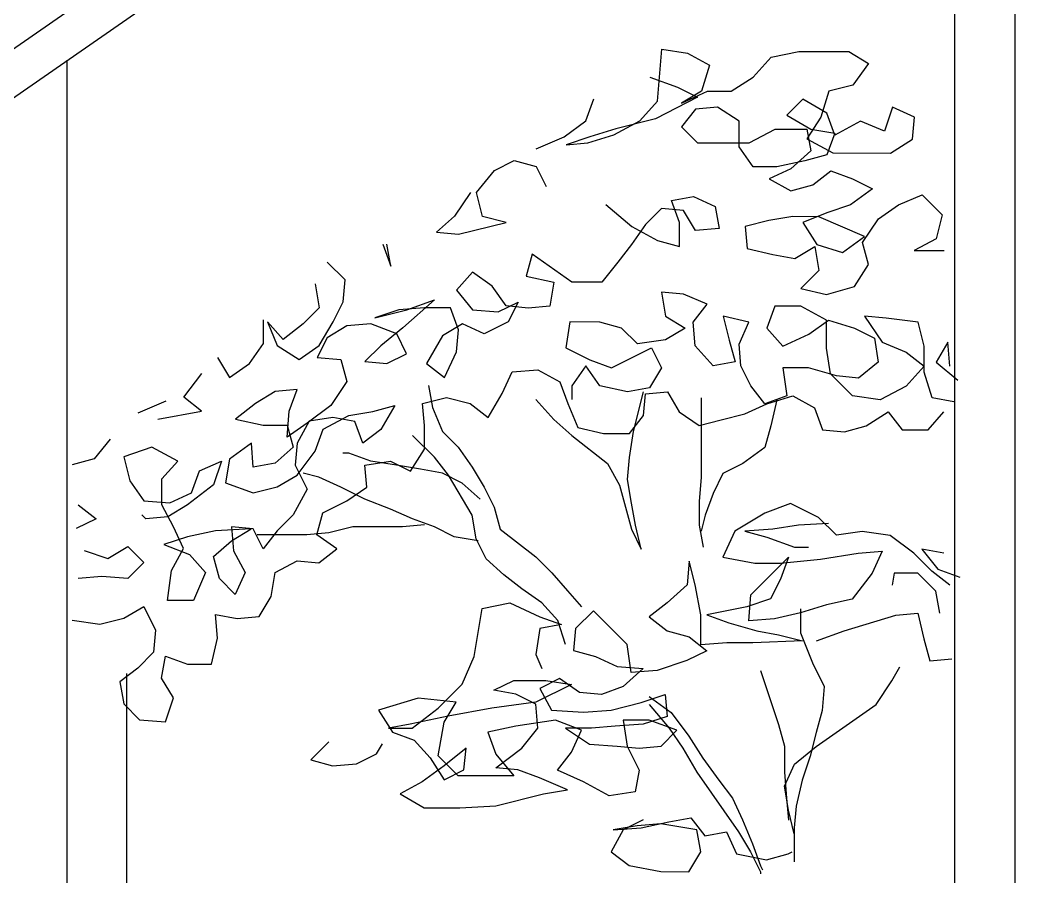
# Model space of a CAD drawing. Header units: millimetres. Extents: x -249630 to 95394, y -188036 to 109963.
# Drawn here: x -87297 to -86983.6, y 81927.3 to 82192.5 of the extents above; entities that cross this region are included whole.
import ezdxf

# ---------------------------------------------------------------- set-up
doc = ezdxf.new("R2010")
doc.units = ezdxf.units.MM
for name, color, linetype in [('AHojas', 86, 'Continuous'), ('ATronco', 36, 'Continuous'), ('Layer11', 30, 'Continuous'), ('Layer2', 8, 'Continuous')]:
    doc.layers.add(name, color=color, linetype=linetype)

msp = doc.modelspace()

# ---------------------------------------------------------------- linework, layer by layer
at = {"layer": 'AHojas'}
for p, q in [((-87098.886, 82174.911), (-87098.261, 82183.545)), ((-87098.261, 82183.545), (-87090.245, 82182.304)), ((-87090.245, 82182.304), (-87083.464, 82178.597)), ((-87069.899, 82174.885), (-87064.343, 82181.047)), ((-87064.343, 82181.047), (-87055.707, 82182.889)), ((-87055.707, 82182.889), (-87040.288, 82182.875)), ((-87040.288, 82182.875), (-87034.124, 82179.169)), ((-87083.464, 82178.597), (-87085.938, 82170.582)), ((-87034.124, 82179.169), (-87039.065, 82172.389)), ((-87101.969, 82174.914), (-87093.338, 82171.822)), ((-87099.509, 82167.511), (-87098.886, 82174.911)), ((-87076.687, 82170.574), (-87069.899, 82174.885)), ((-87093.338, 82171.822), (-87087.173, 82168.733)), ((-87039.065, 82172.389), (-87046.467, 82170.546)), ((-87087.173, 82168.733), (-87100.131, 82161.961)), ((-87085.938, 82170.582), (-87092.109, 82166.887)), ((-87092.109, 82166.887), (-87084.088, 82170.58)), ((-87084.088, 82170.58), (-87076.687, 82170.574)), ((-87046.467, 82170.546), (-87048.941, 82162.531)), ((-87121.717, 82161.364), (-87119.244, 82168.146)), ((-87105.066, 82161.349), (-87099.509, 82167.511)), ((-87081.009, 82165.644), (-87087.794, 82165.033)), ((-87074.229, 82161.32), (-87081.009, 82165.644)), ((-87054.487, 82168.086), (-87059.425, 82163.157)), ((-87047.09, 82163.762), (-87054.487, 82168.086)), ((-87026.736, 82165.594), (-87029.21, 82158.195)), ((-87019.955, 82162.504), (-87026.736, 82165.594)), ((-87087.794, 82165.033), (-87092.116, 82159.487)), ((-87059.425, 82163.157), (-87052.028, 82158.833)), ((-87048.941, 82162.531), (-87053.265, 82155.751)), ((-87044.629, 82156.976), (-87047.09, 82163.762)), ((-87020.578, 82155.721), (-87019.955, 82162.504)), ((-87128.506, 82156.436), (-87121.717, 82161.364)), ((-87113.087, 82157.039), (-87105.066, 82161.349)), ((-87100.131, 82161.961), (-87112.469, 82158.888)), ((-87092.116, 82159.487), (-87087.186, 82154.548)), ((-87074.236, 82153.303), (-87074.229, 82161.32)), ((-87036.608, 82161.286), (-87044.629, 82156.976)), ((-87029.21, 82158.195), (-87036.608, 82161.286)), ((-87137.144, 82152.744), (-87128.506, 82156.436)), ((-87120.488, 82156.429), (-87127.892, 82153.969)), ((-87121.107, 82154.579), (-87113.087, 82157.039)), ((-87112.469, 82158.888), (-87120.488, 82156.429)), ((-87071.151, 82154.533), (-87063.13, 82158.843)), ((-87063.13, 82158.843), (-87053.262, 82158.834)), ((-87053.262, 82158.834), (-87052.035, 82152.049)), ((-87052.028, 82158.833), (-87044.629, 82157.593)), ((-87044.629, 82157.593), (-87047.102, 82150.811)), ((-87127.892, 82153.969), (-87121.107, 82154.579)), ((-87087.186, 82154.548), (-87071.151, 82154.533)), ((-87069.925, 82147.131), (-87074.236, 82153.303)), ((-87053.265, 82155.751), (-87045.251, 82151.426)), ((-87027.366, 82151.41), (-87020.578, 82155.721)), ((-87052.035, 82152.049), (-87058.207, 82146.504)), ((-87047.102, 82150.811), (-87053.888, 82148.967)), ((-87045.251, 82151.426), (-87027.366, 82151.41)), ((-87150.101, 82145.971), (-87143.931, 82149.049)), ((-87143.931, 82149.049), (-87137.149, 82147.193)), ((-87137.149, 82147.193), (-87134.071, 82141.023)), ((-87062.524, 82147.125), (-87069.925, 82147.131)), ((-87058.207, 82146.504), (-87064.994, 82143.427)), ((-87053.888, 82148.967), (-87062.524, 82147.125)), ((-87155.658, 82139.192), (-87150.101, 82145.971)), ((-87064.994, 82143.427), (-87058.213, 82139.72)), ((-87051.427, 82141.564), (-87045.873, 82145.876)), ((-87045.873, 82145.876), (-87039.091, 82143.403)), ((-87039.091, 82143.403), (-87032.927, 82140.314)), ((-87058.213, 82139.72), (-87051.427, 82141.564)), ((-87032.927, 82140.314), (-87039.715, 82135.386)), ((-87157.508, 82139.194), (-87162.449, 82131.798)), ((-87153.815, 82131.79), (-87155.658, 82139.192)), ((-87095.22, 82136.67), (-87088.435, 82137.897)), ((-87088.435, 82137.897), (-87081.654, 82134.807)), ((-87024.913, 82135.372), (-87017.51, 82138.449)), ((-87017.51, 82138.449), (-87011.348, 82132.276)), ((-87115.574, 82135.455), (-87107.562, 82128.664)), ((-87098.306, 82134.206), (-87103.245, 82129.277)), ((-87091.523, 82133.583), (-87098.306, 82134.206)), ((-87092.76, 82129.884), (-87095.22, 82136.67)), ((-87081.654, 82134.807), (-87080.427, 82128.022)), ((-87039.715, 82135.386), (-87047.118, 82132.926)), ((-87031.085, 82131.061), (-87024.913, 82135.372)), ((-87162.449, 82131.798), (-87168.004, 82126.869)), ((-87146.416, 82129.933), (-87153.815, 82131.79)), ((-87087.828, 82127.412), (-87091.523, 82133.583)), ((-87057.604, 82131.702), (-87065.006, 82130.475)), ((-87049.586, 82131.694), (-87057.604, 82131.702)), ((-87047.118, 82132.926), (-87054.522, 82129.849)), ((-87035.407, 82125.514), (-87049.586, 82131.694)), ((-87036.025, 82123.664), (-87031.085, 82131.061)), ((-87011.348, 82132.276), (-87013.205, 82124.877)), ((-87161.221, 82126.246), (-87146.416, 82129.933)), ((-87103.245, 82129.277), (-87107.567, 82123.113)), ((-87107.562, 82128.664), (-87099.549, 82124.339)), ((-87092.766, 82122.483), (-87092.76, 82129.884)), ((-87080.427, 82128.022), (-87087.828, 82127.412)), ((-87065.006, 82130.475), (-87072.408, 82128.632)), ((-87072.408, 82128.632), (-87071.798, 82121.847)), ((-87054.522, 82129.849), (-87050.211, 82123.061)), ((-87168.004, 82126.869), (-87161.221, 82126.246)), ((-87042.196, 82120.586), (-87035.407, 82125.514)), ((-87013.205, 82124.877), (-87019.993, 82121.183)), ((-87184.66, 82123.184), (-87182.199, 82116.397)), ((-87182.199, 82116.397), (-87183.426, 82123.183)), ((-87107.567, 82123.113), (-87111.89, 82117.566)), ((-87099.549, 82124.339), (-87092.766, 82122.483)), ((-87071.798, 82121.847), (-87063.782, 82119.989)), ((-87056.999, 82118.75), (-87050.828, 82122.445)), ((-87050.828, 82122.445), (-87049.602, 82115.043)), ((-87050.211, 82123.061), (-87042.196, 82120.586)), ((-87034.181, 82116.879), (-87036.025, 82123.664)), ((-87138.407, 82120.058), (-87140.264, 82113.275)), ((-87126.08, 82111.412), (-87138.407, 82120.058)), ((-87063.782, 82119.989), (-87056.999, 82118.75)), ((-87019.993, 82121.183), (-87010.741, 82121.174)), ((-87196.388, 82112.093), (-87201.933, 82117.649)), ((-87111.89, 82117.566), (-87116.829, 82111.404)), ((-87038.505, 82110.098), (-87034.181, 82116.879)), ((-87197.011, 82105.31), (-87196.388, 82112.093)), ((-87156.914, 82114.524), (-87161.853, 82108.978)), ((-87150.751, 82110.201), (-87156.914, 82114.524)), ((-87140.264, 82113.275), (-87131.631, 82111.417)), ((-87049.602, 82115.043), (-87055.157, 82109.497)), ((-87205.64, 82110.868), (-87204.413, 82103.466)), ((-87161.853, 82108.978), (-87156.925, 82102.806)), ((-87146.439, 82104.03), (-87150.751, 82110.201)), ((-87131.631, 82111.417), (-87132.871, 82104.017)), ((-87116.829, 82111.404), (-87126.08, 82111.412)), ((-87055.157, 82109.497), (-87047.141, 82107.639)), ((-87047.141, 82107.639), (-87038.505, 82110.098)), ((-87168.64, 82105.9), (-87178.516, 82097.275)), ((-87177.277, 82102.825), (-87168.64, 82105.9)), ((-87098.33, 82108.303), (-87097.103, 82100.901)), ((-87091.546, 82107.68), (-87098.33, 82108.303)), ((-87084.148, 82104.59), (-87091.546, 82107.68)), ((-87204.413, 82103.466), (-87209.352, 82098.537)), ((-87200.1, 82099.145), (-87197.011, 82105.31)), ((-87179.744, 82102.827), (-87187.147, 82100.367)), ((-87187.147, 82100.367), (-87177.277, 82102.825)), ((-87171.726, 82103.436), (-87179.744, 82102.827)), ((-87163.709, 82103.429), (-87171.726, 82103.436)), ((-87161.248, 82096.643), (-87163.709, 82103.429)), ((-87156.925, 82102.806), (-87148.908, 82102.182)), ((-87148.908, 82102.182), (-87142.738, 82105.26)), ((-87139.656, 82103.407), (-87146.439, 82104.03)), ((-87142.738, 82105.26), (-87145.827, 82099.095)), ((-87132.871, 82104.017), (-87139.656, 82103.407)), ((-87088.471, 82099.043), (-87084.148, 82104.59)), ((-87063.18, 82103.954), (-87065.653, 82097.172)), ((-87055.162, 82103.946), (-87063.18, 82103.954)), ((-87047.149, 82099.622), (-87055.162, 82103.946)), ((-87221.692, 82092.381), (-87221.685, 82099.782)), ((-87097.103, 82100.901), (-87090.939, 82097.195)), ((-87079.218, 82100.885), (-87077.374, 82093.482)), ((-87071.202, 82099.027), (-87079.218, 82100.885)), ((-87052.703, 82095.31), (-87046.532, 82099.621)), ((-87047.157, 82090.988), (-87047.149, 82099.622)), ((-87046.532, 82099.621), (-87038.517, 82097.147)), ((-87035.43, 82100.845), (-87029.886, 82092.822)), ((-87028.646, 82100.222), (-87035.43, 82100.845)), ((-87018.779, 82098.979), (-87028.646, 82100.222)), ((-87220.452, 82099.164), (-87217.375, 82091.76)), ((-87215.524, 82093.609), (-87220.452, 82099.164)), ((-87209.352, 82098.537), (-87215.524, 82093.609)), ((-87204.424, 82091.748), (-87200.1, 82099.145)), ((-87195.784, 82097.908), (-87201.955, 82094.213)), ((-87188.383, 82098.518), (-87195.784, 82097.908)), ((-87180.368, 82095.427), (-87188.383, 82098.518)), ((-87178.516, 82097.275), (-87185.305, 82091.731)), ((-87160.013, 82098.492), (-87166.183, 82094.797)), ((-87161.871, 82089.859), (-87161.248, 82096.643)), ((-87153.231, 82095.402), (-87160.013, 82098.492)), ((-87145.827, 82099.095), (-87153.231, 82095.402)), ((-87126.708, 82099.078), (-87127.949, 82091.061)), ((-87117.457, 82099.069), (-87126.708, 82099.078)), ((-87110.675, 82097.213), (-87117.457, 82099.069)), ((-87105.745, 82092.275), (-87110.675, 82097.213)), ((-87090.939, 82097.195), (-87097.11, 82093.5)), ((-87087.861, 82091.642), (-87088.471, 82099.043)), ((-87074.292, 82092.246), (-87071.202, 82099.027)), ((-87065.653, 82097.172), (-87060.724, 82091.617)), ((-87038.517, 82097.147), (-87032.352, 82094.058)), ((-87016.936, 82091.577), (-87018.779, 82098.979)), ((-87201.955, 82094.213), (-87205.044, 82088.048)), ((-87177.29, 82089.256), (-87180.368, 82095.427)), ((-87166.183, 82094.797), (-87171.125, 82086.167)), ((-87097.11, 82093.5), (-87105.745, 82092.275)), ((-87077.374, 82093.482), (-87075.53, 82086.696)), ((-87060.724, 82091.617), (-87052.703, 82095.31)), ((-87032.352, 82094.058), (-87031.125, 82086.656)), ((-87226.015, 82086.217), (-87221.692, 82092.381)), ((-87217.375, 82091.76), (-87210.595, 82087.437)), ((-87210.595, 82087.437), (-87204.424, 82091.748)), ((-87185.305, 82091.731), (-87190.244, 82086.801)), ((-87127.949, 82091.061), (-87120.552, 82087.354)), ((-87113.77, 82084.881), (-87101.429, 82091.037)), ((-87101.429, 82091.037), (-87098.351, 82084.867)), ((-87082.316, 82085.469), (-87087.861, 82091.642)), ((-87073.681, 82085.461), (-87074.292, 82092.246)), ((-87045.93, 82082.969), (-87047.157, 82090.988)), ((-87029.886, 82092.822), (-87022.488, 82089.731)), ((-87016.943, 82083.559), (-87016.936, 82091.577)), ((-87009.534, 82092.803), (-87013.24, 82086.639)), ((-87008.924, 82085.402), (-87009.534, 82092.803)), ((-87235.881, 82088.077), (-87232.186, 82081.906)), ((-87205.044, 82088.048), (-87197.644, 82087.425)), ((-87197.644, 82087.425), (-87195.8, 82080.639)), ((-87183.46, 82086.178), (-87177.29, 82089.256)), ((-87165.579, 82081.845), (-87161.871, 82089.859)), ((-87120.552, 82087.354), (-87113.77, 82084.881)), ((-87022.488, 82089.731), (-87016.942, 82085.409)), ((-87232.186, 82081.906), (-87226.015, 82086.217)), ((-87190.244, 82086.801), (-87183.46, 82086.178)), ((-87171.125, 82086.167), (-87165.579, 82081.845)), ((-87144.608, 82083.676), (-87136.59, 82084.285)), ((-87136.59, 82084.285), (-87129.809, 82080.579)), ((-87121.787, 82085.505), (-87126.11, 82079.342)), ((-87117.475, 82079.334), (-87121.787, 82085.505)), ((-87098.351, 82084.867), (-87102.057, 82078.703)), ((-87075.53, 82086.696), (-87082.316, 82085.469)), ((-87070.603, 82079.291), (-87073.681, 82085.461)), ((-87060.73, 82084.833), (-87059.505, 82076.197)), ((-87052.713, 82084.825), (-87060.73, 82084.833)), ((-87044.081, 82082.35), (-87052.713, 82084.825)), ((-87031.125, 82086.656), (-87037.297, 82081.727)), ((-87016.942, 82085.409), (-87022.498, 82079.247)), ((-87013.24, 82086.639), (-87006.461, 82081.082)), ((-87246.377, 82075.751), (-87240.819, 82083.147)), ((-87195.8, 82080.639), (-87200.74, 82073.243)), ((-87147.698, 82076.895), (-87144.608, 82083.676)), ((-87039.153, 82076.179), (-87045.93, 82082.969)), ((-87037.297, 82081.727), (-87044.081, 82082.35)), ((-87014.484, 82075.539), (-87016.943, 82083.559)), ((-87218.005, 82077.576), (-87224.176, 82073.881)), ((-87211.22, 82078.186), (-87218.005, 82077.576)), ((-87213.694, 82071.404), (-87211.22, 82078.186)), ((-87129.809, 82080.579), (-87127.348, 82073.792)), ((-87126.11, 82079.342), (-87126.114, 82075.025)), ((-87108.843, 82077.476), (-87117.475, 82079.334)), ((-87102.057, 82078.703), (-87108.843, 82077.476)), ((-87107.004, 82065.139), (-87103.909, 82077.471)), ((-87103.293, 82076.854), (-87096.508, 82077.464)), ((-87096.508, 82077.464), (-87092.813, 82071.294)), ((-87066.291, 82073.736), (-87070.603, 82079.291)), ((-87022.498, 82079.247), (-87030.519, 82074.937)), ((-87251.929, 82074.523), (-87260.566, 82070.831)), ((-87240.83, 82071.429), (-87246.377, 82075.751)), ((-87172.37, 82073.833), (-87164.967, 82075.677)), ((-87164.967, 82075.677), (-87157.568, 82073.82)), ((-87152.022, 82069.498), (-87147.698, 82076.895)), ((-87103.916, 82070.07), (-87103.293, 82076.854)), ((-87059.505, 82076.197), (-87066.291, 82073.736)), ((-87065.675, 82073.736), (-87057.655, 82076.195)), ((-87062.59, 82074.966), (-87064.447, 82066.951)), ((-87057.655, 82076.195), (-87050.874, 82072.489)), ((-87030.519, 82074.937), (-87039.153, 82076.179)), ((-87007.701, 82074.3), (-87014.484, 82075.539)), ((-87254.401, 82068.975), (-87240.83, 82071.429)), ((-87224.176, 82073.881), (-87230.348, 82068.953)), ((-87214.318, 82063.387), (-87213.694, 82071.404)), ((-87200.74, 82073.243), (-87208.146, 82067.699)), ((-87195.193, 82070.154), (-87187.791, 82071.381)), ((-87187.791, 82071.381), (-87181.005, 82073.225)), ((-87181.005, 82073.225), (-87185.329, 82065.828)), ((-87171.759, 82067.049), (-87172.37, 82073.833)), ((-87157.568, 82073.82), (-87152.022, 82069.498)), ((-87127.348, 82073.792), (-87124.271, 82066.389)), ((-87092.813, 82071.294), (-87086.65, 82066.971)), ((-87072.461, 82070.658), (-87065.675, 82073.736)), ((-87050.874, 82072.489), (-87048.413, 82065.702)), ((-87034.844, 82066.924), (-87028.056, 82071.234)), ((-87028.056, 82071.234), (-87023.744, 82065.68)), ((-87015.726, 82065.673), (-87010.787, 82071.219)), ((-87230.348, 82068.953), (-87221.715, 82067.095)), ((-87207.529, 82068.315), (-87211.236, 82061.534)), ((-87200.127, 82069.542), (-87207.529, 82068.315)), ((-87203.214, 82065.844), (-87195.193, 82070.154)), ((-87193.344, 82068.302), (-87200.127, 82069.542)), ((-87190.883, 82061.516), (-87193.344, 82068.302)), ((-87108.238, 82064.524), (-87103.916, 82070.07)), ((-87086.65, 82066.971), (-87079.864, 82068.815)), ((-87079.864, 82068.815), (-87072.461, 82070.658)), ((-87221.715, 82067.095), (-87214.314, 82067.088)), ((-87208.146, 82067.699), (-87214.318, 82063.387)), ((-87214.314, 82067.088), (-87212.47, 82060.302)), ((-87205.687, 82059.062), (-87203.214, 82065.844)), ((-87185.329, 82065.828), (-87190.883, 82061.516)), ((-87171.766, 82059.648), (-87171.759, 82067.049)), ((-87124.271, 82066.389), (-87116.255, 82064.531)), ((-87048.413, 82065.702), (-87041.63, 82065.079)), ((-87041.63, 82065.079), (-87034.844, 82066.924)), ((-87023.744, 82065.68), (-87015.726, 82065.673)), ((-87269.208, 82062.821), (-87274.147, 82056.658)), ((-87116.255, 82064.531), (-87108.238, 82064.524)), ((-87256.259, 82060.342), (-87264.896, 82057.266)), ((-87248.245, 82056.018), (-87256.259, 82060.342)), ((-87225.421, 82061.547), (-87232.209, 82056.62)), ((-87224.811, 82054.146), (-87225.421, 82061.547)), ((-87212.47, 82060.302), (-87218.025, 82055.373)), ((-87211.236, 82061.534), (-87211.859, 82054.751)), ((-87211.245, 82051.667), (-87205.687, 82059.062)), ((-87176.09, 82052.868), (-87171.766, 82059.648)), ((-87274.147, 82056.658), (-87280.933, 82054.814)), ((-87264.896, 82057.266), (-87263.052, 82049.864)), ((-87253.184, 82050.471), (-87248.245, 82056.018)), ((-87241.464, 82052.928), (-87234.677, 82056.005)), ((-87234.677, 82056.005), (-87237.151, 82048.607)), ((-87232.209, 82056.62), (-87233.45, 82049.22)), ((-87188.422, 82055.963), (-87195.203, 82058.436)), ((-87190.273, 82054.731), (-87182.254, 82055.957)), ((-87180.405, 82054.722), (-87188.422, 82055.963)), ((-87182.254, 82055.957), (-87176.09, 82052.868)), ((-87243.937, 82046.146), (-87241.464, 82052.928)), ((-87218.025, 82055.373), (-87224.811, 82054.146)), ((-87211.859, 82054.751), (-87208.165, 82047.347)), ((-87189.662, 82047.946), (-87190.273, 82054.731)), ((-87173.005, 82053.482), (-87180.405, 82054.722)), ((-87263.052, 82049.864), (-87258.741, 82043.692)), ((-87253.191, 82042.454), (-87253.184, 82050.471)), ((-87217.416, 82047.972), (-87211.245, 82051.667)), ((-87204.461, 82051.044), (-87209.394, 82052.282)), ((-87250.724, 82043.068), (-87243.937, 82046.146)), ((-87237.151, 82048.607), (-87245.174, 82042.447)), ((-87233.45, 82049.22), (-87224.818, 82046.128)), ((-87224.818, 82046.128), (-87217.416, 82047.972)), ((-87208.165, 82047.347), (-87212.49, 82039.333)), ((-87190.282, 82044.246), (-87197.68, 82047.954)), ((-87195.834, 82043.635), (-87189.662, 82047.946)), ((-87258.741, 82043.692), (-87250.724, 82043.068)), ((-87203.238, 82039.941), (-87195.834, 82043.635)), ((-87279.094, 82042.478), (-87273.548, 82038.155)), ((-87249.497, 82035.666), (-87253.191, 82042.454)), ((-87245.174, 82042.447), (-87251.345, 82038.752)), ((-87205.094, 82033.159), (-87203.238, 82039.941)), ((-87058.302, 82042.892), (-87066.322, 82039.816)), ((-87049.672, 82038.567), (-87058.302, 82042.892)), ((-87273.548, 82038.155), (-87279.718, 82035.077)), ((-87258.129, 82038.141), (-87259.362, 82039.376)), ((-87251.345, 82038.752), (-87258.129, 82038.141)), ((-87212.49, 82039.333), (-87217.428, 82034.404)), ((-87066.322, 82039.816), (-87075.578, 82034.274)), ((-87046.59, 82036.714), (-87055.841, 82036.106)), ((-87044.126, 82033.011), (-87049.672, 82038.567)), ((-87246.42, 82028.879), (-87249.497, 82035.666)), ((-87236.547, 82034.421), (-87245.183, 82032.579)), ((-87225.445, 82035.028), (-87236.547, 82034.421)), ((-87231.616, 82031.333), (-87225.445, 82035.028)), ((-87231.612, 82035.65), (-87231.002, 82028.249)), ((-87224.828, 82035.027), (-87231.612, 82035.65)), ((-87221.75, 82028.857), (-87224.828, 82035.027)), ((-87217.428, 82034.404), (-87221.75, 82028.857)), ((-87193.991, 82035.616), (-87201.393, 82033.772)), ((-87075.578, 82034.274), (-87079.286, 82026.26)), ((-87063.86, 82034.88), (-87072.495, 82034.271)), ((-87072.495, 82034.271), (-87065.712, 82032.414)), ((-87055.841, 82036.106), (-87063.86, 82034.88)), ((-87036.107, 82034.238), (-87044.126, 82033.011)), ((-87027.474, 82032.996), (-87036.107, 82034.238)), ((-87245.183, 82032.579), (-87252.586, 82030.119)), ((-87237.171, 82026.404), (-87231.616, 82031.333)), ((-87198.931, 82028.836), (-87205.094, 82033.159)), ((-87065.712, 82032.414), (-87057.081, 82029.323)), ((-87020.078, 82027.439), (-87027.474, 82032.996)), ((-87277.257, 82028.291), (-87269.858, 82025.817)), ((-87269.858, 82025.817), (-87263.688, 82029.512)), ((-87263.688, 82029.512), (-87258.758, 82024.574)), ((-87252.586, 82030.119), (-87244.571, 82027.028)), ((-87250.126, 82022.099), (-87246.42, 82028.879)), ((-87231.002, 82028.249), (-87227.308, 82021.461)), ((-87204.486, 82024.524), (-87198.931, 82028.836)), ((-87057.081, 82029.323), (-87052.764, 82029.319)), ((-87049.067, 82025.615), (-87037.347, 82027.455)), ((-87037.347, 82027.455), (-87029.946, 82028.065)), ((-87029.946, 82028.065), (-87033.035, 82021.283)), ((-87014.533, 82021.883), (-87020.078, 82027.439)), ((-87017.61, 82028.67), (-87012.682, 82022.498)), ((-87010.827, 82027.43), (-87017.61, 82028.67)), ((-87258.758, 82024.574), (-87263.697, 82019.644)), ((-87244.571, 82027.028), (-87239.642, 82021.472)), ((-87235.327, 82019.618), (-87237.171, 82026.404)), ((-87218.057, 82021.453), (-87211.269, 82025.147)), ((-87211.269, 82025.147), (-87204.486, 82024.524)), ((-87089.772, 82025.036), (-87090.395, 82017.635)), ((-87087.928, 82017.633), (-87089.772, 82025.036)), ((-87079.286, 82026.26), (-87069.42, 82024.4)), ((-87070.663, 82014.534), (-87058.934, 82026.241)), ((-87069.42, 82024.4), (-87061.403, 82024.393)), ((-87058.934, 82026.241), (-87061.407, 82019.459)), ((-87061.403, 82024.393), (-87049.067, 82025.615)), ((-87251.368, 82012.849), (-87250.126, 82022.099)), ((-87239.642, 82021.472), (-87243.351, 82012.841)), ((-87227.308, 82021.461), (-87230.397, 82014.68)), ((-87219.297, 82014.053), (-87218.057, 82021.453)), ((-87033.035, 82021.283), (-87039.21, 82013.271)), ((-87026.251, 82021.277), (-87026.871, 82017.577)), ((-87018.851, 82021.27), (-87026.251, 82021.277)), ((-87013.305, 82015.715), (-87018.851, 82021.27)), ((-87008.986, 82017.561), (-87014.533, 82021.883)), ((-87012.682, 82022.498), (-87005.9, 82020.025)), ((-87271.714, 82020.268), (-87279.115, 82019.658)), ((-87263.697, 82019.644), (-87271.714, 82020.268)), ((-87230.397, 82014.68), (-87235.327, 82019.618)), ((-87061.407, 82019.459), (-87064.496, 82013.294)), ((-87090.395, 82017.635), (-87096.568, 82012.09)), ((-87086.087, 82008.38), (-87087.928, 82017.633)), ((-87012.078, 82008.929), (-87013.305, 82015.715)), ((-87243.351, 82012.841), (-87251.368, 82012.849)), ((-87223.003, 82007.889), (-87219.297, 82014.053)), ((-87153.926, 82010.293), (-87145.29, 82012.135)), ((-87145.29, 82012.135), (-87136.043, 82007.809)), ((-87096.568, 82012.09), (-87102.122, 82007.778)), ((-87064.496, 82013.294), (-87071.899, 82010.834)), ((-87071.287, 82006.517), (-87070.663, 82014.534)), ((-87039.21, 82013.271), (-87047.229, 82011.428)), ((-87264.942, 82007.311), (-87258.771, 82011.005)), ((-87258.771, 82011.005), (-87255.077, 82003.601)), ((-87236.571, 82008.518), (-87229.788, 82007.278)), ((-87235.961, 82001.117), (-87236.571, 82008.518)), ((-87156.407, 81995.493), (-87153.926, 82010.293)), ((-87119.389, 82009.644), (-87124.945, 82004.099)), ((-87108.914, 81999.15), (-87119.389, 82009.644)), ((-87071.899, 82010.834), (-87084.236, 82008.379)), ((-87055.249, 82008.969), (-87063.269, 82007.126)), ((-87055.248, 82010.202), (-87055.255, 82002.801)), ((-87047.229, 82011.428), (-87055.249, 82008.969)), ((-87025.646, 82008.325), (-87018.862, 82008.936)), ((-87018.862, 82008.936), (-87017.019, 82000.916)), ((-87280.977, 82006.709), (-87272.344, 82005.467)), ((-87272.344, 82005.467), (-87264.942, 82007.311)), ((-87229.788, 82007.278), (-87223.003, 82007.889)), ((-87136.043, 82007.809), (-87129.261, 82005.336)), ((-87102.122, 82007.778), (-87096.576, 82003.456)), ((-87086.095, 81999.129), (-87086.087, 82008.38)), ((-87084.236, 82008.379), (-87077.455, 82005.905)), ((-87077.455, 82005.905), (-87068.823, 82003.431)), ((-87063.269, 82007.126), (-87071.287, 82006.517)), ((-87041.686, 82003.406), (-87025.646, 82008.325)), ((-87255.077, 82003.601), (-87255.7, 81996.818)), ((-87136.046, 82004.109), (-87137.287, 81996.092)), ((-87129.261, 82005.336), (-87136.046, 82004.109)), ((-87124.945, 82004.099), (-87125.568, 81997.315)), ((-87096.576, 82003.456), (-87089.793, 82001.6)), ((-87068.823, 82003.431), (-87062.04, 82002.191)), ((-87050.323, 82000.33), (-87041.686, 82003.406)), ((-87237.818, 81993.101), (-87235.961, 82001.117)), ((-87107.689, 81990.515), (-87108.914, 81999.15)), ((-87089.793, 82001.6), (-87084.247, 81997.277)), ((-87078.077, 81999.739), (-87086.095, 81999.129)), ((-87070.059, 81999.731), (-87078.077, 81999.739)), ((-87054.64, 82000.334), (-87070.059, 81999.731)), ((-87062.04, 82002.191), (-87054.64, 82000.334)), ((-87017.019, 82000.916), (-87015.175, 81994.13)), ((-87255.7, 81996.818), (-87260.638, 81991.888)), ((-87137.287, 81996.092), (-87135.441, 81991.774)), ((-87125.568, 81997.315), (-87118.786, 81995.459)), ((-87084.247, 81997.277), (-87090.417, 81994.199)), ((-87253.24, 81988.798), (-87252.001, 81995.581)), ((-87252.001, 81995.581), (-87245.219, 81993.108)), ((-87245.219, 81993.108), (-87237.818, 81993.101)), ((-87160.115, 81986.862), (-87156.407, 81995.493)), ((-87118.786, 81995.459), (-87112.004, 81992.369)), ((-87090.417, 81994.199), (-87099.671, 81991.124)), ((-87015.175, 81994.13), (-87008.39, 81994.741)), ((-87260.638, 81991.888), (-87266.193, 81987.576)), ((-87112.004, 81992.369), (-87103.987, 81991.745)), ((-87103.987, 81991.745), (-87110.16, 81986.2)), ((-87099.671, 81991.124), (-87107.689, 81990.515)), ((-87266.193, 81987.576), (-87264.966, 81980.791)), ((-87249.546, 81982.627), (-87253.24, 81988.798)), ((-87167.522, 81979.468), (-87160.115, 81986.862)), ((-87150.249, 81985.003), (-87144.079, 81988.081)), ((-87144.079, 81988.081), (-87134.211, 81988.072)), ((-87126.194, 81986.831), (-87137.301, 81981.291)), ((-87129.893, 81988.685), (-87136.063, 81985.607)), ((-87134.211, 81988.072), (-87126.194, 81986.831)), ((-87123.73, 81984.362), (-87129.893, 81988.685)), ((-87143.466, 81983.763), (-87150.249, 81985.003)), ((-87137.301, 81980.674), (-87143.466, 81983.763)), ((-87136.063, 81985.607), (-87132.369, 81978.819)), ((-87116.946, 81983.739), (-87123.73, 81984.362)), ((-87110.16, 81986.2), (-87116.946, 81983.739)), ((-87104.614, 81981.261), (-87097.211, 81983.721)), ((-87097.211, 81983.721), (-87096.6, 81976.936)), ((-87264.966, 81980.791), (-87260.036, 81975.852)), ((-87252.019, 81975.228), (-87249.546, 81982.627)), ((-87173.687, 81982.558), (-87186.025, 81978.868)), ((-87161.97, 81981.313), (-87173.687, 81982.558)), ((-87165.676, 81975.149), (-87161.97, 81981.313)), ((-87136.691, 81973.273), (-87137.301, 81980.674)), ((-87113.867, 81978.802), (-87104.614, 81981.261)), ((-87102.147, 81980.642), (-87095.987, 81973.235)), ((-87102.145, 81983.109), (-87095.365, 81978.169)), ((-87186.025, 81978.868), (-87181.714, 81972.08)), ((-87175.546, 81973.308), (-87167.522, 81979.468)), ((-87150.871, 81979.453), (-87164.441, 81976.998)), ((-87132.369, 81978.819), (-87122.502, 81978.194)), ((-87122.502, 81978.194), (-87113.867, 81978.802)), ((-87260.036, 81975.852), (-87252.019, 81975.228)), ((-87176.161, 81974.542), (-87182.947, 81973.315)), ((-87164.441, 81976.998), (-87176.161, 81974.542)), ((-87167.536, 81964.667), (-87165.676, 81975.149)), ((-87131.138, 81975.735), (-87143.475, 81973.896)), ((-87123.124, 81972.643), (-87131.138, 81975.735)), ((-87104.003, 81974.476), (-87112.638, 81973.867)), ((-87110.169, 81975.715), (-87108.943, 81967.697)), ((-87102.152, 81975.708), (-87110.169, 81975.715)), ((-87096.6, 81976.936), (-87104.003, 81974.476)), ((-87093.52, 81972.616), (-87102.152, 81975.708)), ((-87182.947, 81973.315), (-87175.546, 81973.308)), ((-87181.714, 81972.08), (-87174.932, 81969.607)), ((-87143.475, 81973.896), (-87152.111, 81972.053)), ((-87152.111, 81972.053), (-87149.65, 81965.267)), ((-87141.631, 81967.11), (-87136.691, 81973.273)), ((-87128.057, 81973.265), (-87120.661, 81968.324)), ((-87120.039, 81973.257), (-87128.057, 81973.265)), ((-87126.214, 81965.862), (-87123.124, 81972.643)), ((-87112.638, 81973.867), (-87120.039, 81973.257)), ((-87098.459, 81967.687), (-87093.52, 81972.616)), ((-87201.453, 81969.015), (-87207.008, 81963.469)), ((-87186.654, 81965.301), (-87184.801, 81968.383)), ((-87174.932, 81969.607), (-87170.004, 81964.052)), ((-87120.661, 81968.324), (-87112.027, 81967.699)), ((-87192.825, 81962.223), (-87186.654, 81965.301)), ((-87161.374, 81958.494), (-87167.536, 81964.667)), ((-87158.899, 81967.126), (-87165.689, 81961.581)), ((-87159.522, 81960.342), (-87158.899, 81967.126)), ((-87149.654, 81960.95), (-87141.631, 81967.11)), ((-87149.65, 81965.267), (-87144.106, 81958.478)), ((-87130.536, 81960.316), (-87126.214, 81965.862)), ((-87112.027, 81967.699), (-87105.243, 81967.076)), ((-87108.943, 81967.697), (-87105.25, 81960.292)), ((-87105.243, 81967.076), (-87098.459, 81967.687)), ((-87207.008, 81963.469), (-87200.226, 81961.613)), ((-87200.226, 81961.613), (-87192.825, 81962.223)), ((-87165.689, 81961.581), (-87172.477, 81956.653)), ((-87170.004, 81964.052), (-87165.693, 81957.264)), ((-87165.693, 81957.264), (-87159.522, 81960.342)), ((-87144.106, 81958.478), (-87161.374, 81958.494)), ((-87142.871, 81960.327), (-87149.654, 81960.95)), ((-87136.089, 81957.854), (-87142.871, 81960.327)), ((-87122.522, 81956.608), (-87130.536, 81960.316)), ((-87105.25, 81960.292), (-87106.489, 81953.509)), ((-87172.477, 81956.653), (-87179.265, 81952.959)), ((-87127.458, 81954.145), (-87136.089, 81957.854)), ((-87114.508, 81952.283), (-87122.522, 81956.608)), ((-87179.265, 81952.959), (-87171.868, 81948.635)), ((-87149.665, 81949.232), (-87134.86, 81952.919)), ((-87134.86, 81952.919), (-87127.458, 81954.145)), ((-87106.489, 81953.509), (-87114.508, 81952.283)), ((-87160.767, 81948.625), (-87149.665, 81949.232)), ((-87171.868, 81948.635), (-87160.767, 81948.625)), ((-87105.882, 81943.024), (-87113.284, 81941.798)), ((-87104.03, 81944.873), (-87110.2, 81941.795)), ((-87098.481, 81943.634), (-87105.882, 81943.024)), ((-87104.649, 81942.406), (-87096.013, 81944.249)), ((-87087.381, 81941.774), (-87098.481, 81943.634)), ((-87110.2, 81941.795), (-87113.907, 81935.014)), ((-87113.284, 81941.798), (-87104.649, 81942.406)), ((-87086.154, 81934.989), (-87087.381, 81941.774)), ((-87113.907, 81935.014), (-87108.36, 81930.692)), ((-87089.86, 81928.825), (-87086.154, 81934.989)), ((-87108.36, 81930.692), (-87098.494, 81928.833)), ((-87098.494, 81928.833), (-87089.86, 81928.825))]:
    msp.add_line(p, q, dxfattribs=at)
at = {"layer": 'ATronco'}
for p, q in [((-87170.515, 82079.382), (-87169.287, 82072.597)), ((-87137.215, 82075.035), (-87131.67, 82068.862)), ((-87086.025, 82075.605), (-87086.048, 82050.935)), ((-87169.287, 82072.597), (-87166.211, 82065.194)), ((-87131.67, 82068.862), (-87126.124, 82063.923)), ((-87166.211, 82065.194), (-87161.281, 82060.255)), ((-87108.245, 82057.123), (-87107.004, 82065.139)), ((-87064.447, 82066.951), (-87066.304, 82060.168)), ((-87168.685, 82057.178), (-87175.463, 82063.969)), ((-87126.124, 82063.923), (-87115.03, 82055.279)), ((-87161.281, 82060.255), (-87156.97, 82054.084)), ((-87066.304, 82060.168), (-87073.092, 82055.24)), ((-87195.203, 82058.436), (-87197.054, 82058.438)), ((-87164.373, 82051.624), (-87168.685, 82057.178)), ((-87108.868, 82050.339), (-87108.245, 82057.123)), ((-87166.222, 82052.242), (-87173.005, 82053.482)), ((-87156.97, 82054.084), (-87153.275, 82047.913)), ((-87115.03, 82055.279), (-87111.336, 82048.491)), ((-87073.092, 82055.24), (-87079.262, 82052.162)), ((-87197.68, 82047.954), (-87204.461, 82051.044)), ((-87160.058, 82049.153), (-87166.222, 82052.242)), ((-87156.983, 82039.282), (-87164.373, 82051.624)), ((-87107.641, 82042.937), (-87108.868, 82050.339)), ((-87086.048, 82050.935), (-87086.671, 82043.535)), ((-87079.262, 82052.162), (-87082.352, 82045.998)), ((-87154.512, 82044.214), (-87160.058, 82049.153)), ((-87153.275, 82047.913), (-87150.197, 82041.743)), ((-87111.336, 82048.491), (-87107.648, 82034.92)), ((-87182.268, 82041.155), (-87190.282, 82044.246)), ((-87086.671, 82043.535), (-87086.678, 82036.134)), ((-87082.352, 82045.998), (-87084.825, 82039.216)), ((-87175.486, 82038.066), (-87182.268, 82041.155)), ((-87150.197, 82041.743), (-87148.353, 82034.957)), ((-87106.414, 82036.152), (-87107.641, 82042.937)), ((-87168.705, 82035.592), (-87175.486, 82038.066)), ((-87155.757, 82031.88), (-87156.983, 82039.282)), ((-87084.825, 82039.216), (-87086.063, 82034.283)), ((-87201.393, 82033.772), (-87208.178, 82033.162)), ((-87178.572, 82035.601), (-87193.991, 82035.616)), ((-87171.788, 82036.212), (-87178.572, 82035.601)), ((-87162.54, 82032.503), (-87168.705, 82035.592)), ((-87148.353, 82034.957), (-87137.259, 82026.313)), ((-87107.648, 82034.92), (-87104.57, 82028.75)), ((-87104.57, 82028.75), (-87106.414, 82036.152)), ((-87086.678, 82036.134), (-87085.451, 82029.349)), ((-87208.178, 82033.162), (-87223.596, 82033.176)), ((-87155.14, 82031.263), (-87162.54, 82032.503)), ((-87152.678, 82025.71), (-87155.757, 82031.88)), ((-87147.132, 82020.771), (-87152.678, 82025.71)), ((-87137.259, 82026.313), (-87132.33, 82021.374)), ((-87132.33, 82021.374), (-87127.401, 82015.819)), ((-87141.586, 82016.449), (-87147.132, 82020.771)), ((-87135.422, 82012.126), (-87141.586, 82016.449)), ((-87127.401, 82015.819), (-87123.089, 82010.881)), ((-87130.493, 82006.571), (-87135.422, 82012.126)), ((-87128.033, 81999.168), (-87130.493, 82006.571)), ((-87055.255, 82002.801), (-87051.563, 81993.547)), ((-87051.563, 81993.547), (-87047.869, 81986.143)), ((-87067.6, 81991.095), (-87062.065, 81974.438)), ((-87026.899, 81987.974), (-87024.428, 81992.289)), ((-87031.839, 81980.578), (-87026.899, 81987.974)), ((-87047.869, 81986.143), (-87048.493, 81978.743)), ((-87137.301, 81981.291), (-87150.871, 81979.453)), ((-87050.353, 81967.643), (-87031.839, 81980.578)), ((-87095.365, 81978.169), (-87089.822, 81970.763)), ((-87048.493, 81978.743), (-87050.349, 81971.96)), ((-87062.065, 81974.438), (-87060.221, 81967.652)), ((-87095.987, 81973.235), (-87091.675, 81967.064)), ((-87050.349, 81971.96), (-87052.206, 81964.561)), ((-87089.822, 81970.763), (-87085.511, 81963.975)), ((-87091.675, 81967.064), (-87087.365, 81959.659)), ((-87060.221, 81967.652), (-87060.228, 81959.634)), ((-87057.142, 81962.099), (-87050.353, 81967.643)), ((-87085.511, 81963.975), (-87080.583, 81957.186)), ((-87060.232, 81955.317), (-87057.142, 81962.099)), ((-87052.206, 81964.561), (-87054.68, 81957.162)), ((-87087.365, 81959.659), (-87074.43, 81941.145)), ((-87060.228, 81959.634), (-87059.619, 81951.616)), ((-87080.583, 81957.186), (-87076.271, 81951.632)), ((-87059.006, 81947.915), (-87060.232, 81955.317)), ((-87054.68, 81957.162), (-87056.538, 81949.147)), ((-87076.271, 81951.632), (-87073.193, 81944.845)), ((-87059.619, 81951.616), (-87059.008, 81944.832)), ((-87056.538, 81949.147), (-87057.16, 81942.363)), ((-87057.162, 81940.513), (-87059.006, 81947.915)), ((-87096.013, 81944.249), (-87089.228, 81945.476)), ((-87089.228, 81945.476), (-87084.916, 81939.921)), ((-87073.193, 81944.845), (-87070.116, 81937.441)), ((-87084.916, 81939.921), (-87078.131, 81941.149)), ((-87078.131, 81941.149), (-87075.053, 81934.362)), ((-87074.43, 81941.145), (-87070.735, 81934.975)), ((-87057.16, 81942.363), (-87057.17, 81931.878)), ((-87070.116, 81937.441), (-87067.656, 81930.655)), ((-87075.053, 81934.362), (-87065.804, 81932.503)), ((-87070.735, 81934.975), (-87067.657, 81928.804)), ((-87065.804, 81932.503), (-87059.018, 81934.347)), ((-87059.018, 81934.347), (-87057.784, 81934.963)), ((-87067.656, 81930.655), (-87067.04, 81929.421)), ((-87067.657, 81928.804), (-87067.658, 81928.188))]:
    msp.add_line(p, q, dxfattribs=at)
at = {"layer": 'Layer11'}
for points in [[(-87684.35, 81901.485), (-85406.664, 83480.681), (-85019.961, 83480.681)], [(-87007.461, 81334.848), (-87007.461, 82370.795)], [(-87282.461, 81118.181), (-87282.461, 82180.128)]]:
    msp.add_lwpolyline(points, dxfattribs=at)
at = {"layer": 'Layer2'}
msp.add_line((-87263.995, 81118.181), (-87263.995, 81990.233), dxfattribs=at)
for points in [[(-87691.472, 81911.758), (-85410.573, 83493.181), (-85019.961, 83493.181)], [(-86988.711, 81334.848), (-86988.711, 82383.795)]]:
    msp.add_lwpolyline(points, dxfattribs=at)

doc.saveas('drawing.dxf')
